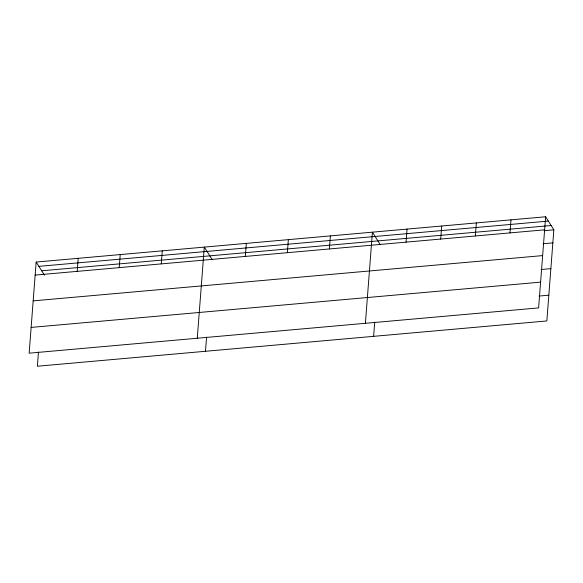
<?xml version="1.0" encoding="UTF-8"?>
<svg xmlns="http://www.w3.org/2000/svg" width="583" height="583" viewBox="0 0 583 583"><rect width="100%" height="100%" fill="white"/><g stroke="black" fill="none" stroke-linecap="round" stroke-linejoin="round"><path stroke-width="0.87" d="M36.161 262.051L29.15 353.181L538.619 307.904L545.63 216.774L36.161 262.051L44.381 275.096M38.463 352.008L37.37 366.226L546.839 320.949L553.85 229.819L545.63 216.774M77.189 271.365L78.195 258.313M119.224 267.633L120.222 254.582M161.251 263.895L162.256 250.843M197.273 338.235L204.29 247.112L212.052 259.435M205.493 351.279L206.586 337.069M245.312 256.425L246.317 243.373M287.346 252.694L288.352 239.642M329.38 248.956L330.379 235.904M365.403 323.295L372.413 232.172L380.174 244.496M373.616 336.34L374.709 322.129M406.052 242.142L407.058 229.09M440.697 239.066L441.703 226.015M475.342 235.984L476.347 222.932M509.987 232.909L510.992 219.857M38.872 266.358L548.348 221.081M41.67 270.789L551.139 225.519M35.155 275.103L544.631 229.826M544.077 230.693L553.85 229.819M543.072 243.738L552.844 242.871M33.173 300.864L542.649 255.594M541.09 269.506L550.862 268.639M31.132 327.413L540.601 282.136M539.049 296.055L548.822 295.18"/></g></svg>
